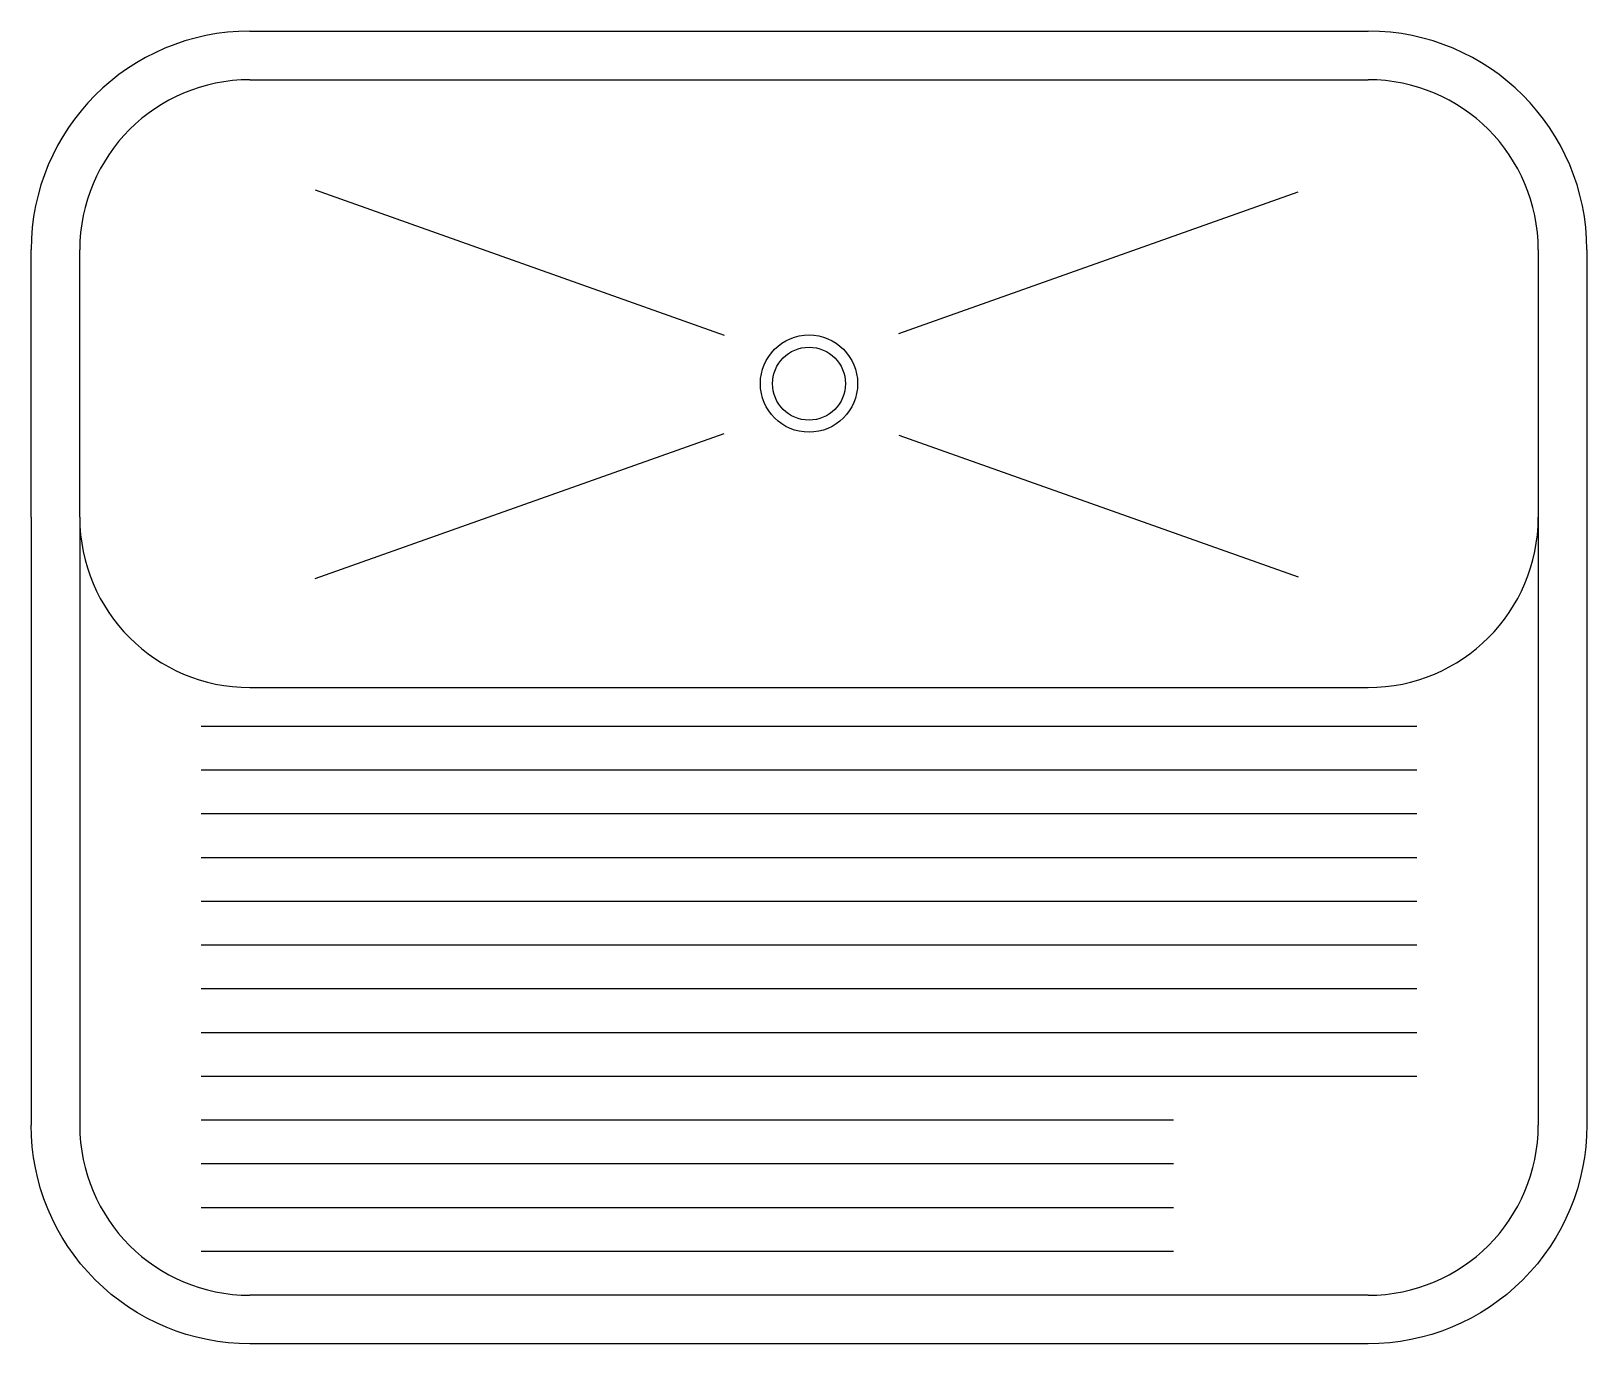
# Model space of a CAD drawing. Extents: x -0.32 to 0.32, y -0.54 to 0.
import ezdxf

# ---------------------------------------------------------------- set-up
doc = ezdxf.new("R2010")
doc.units = 0
doc.header["$MEASUREMENT"] = 0
doc.layers.add('A-PECAS', color=2, linetype='CONTINUOUS')
doc.layers.add('ESC1-50', color=1, linetype='CONTINUOUS')

msp = doc.modelspace()

# ---------------------------------------------------------------- linework, layer by layer
at = {"layer": 'A-PECAS'}
for p, q in [((-0.23, -0.02), (0.23, -0.02)), ((-0.3, -0.2), (-0.3, -0.09)), ((0.3, -0.09), (0.3, -0.2)), ((-0.3, -0.2), (-0.3, -0.45)), ((0.3, -0.2), (0.3, -0.45)), ((-0.23, -0.27), (0.23, -0.27)), ((0.25, -0.286), (-0.25, -0.286)), ((0.25, -0.322), (-0.25, -0.322)), ((0.25, -0.358), (-0.25, -0.358)), ((0.25, -0.394), (-0.25, -0.394)), ((0.25, -0.43), (-0.25, -0.43)), ((0.15, -0.466), (-0.25, -0.466)), ((0.15, -0.502), (-0.25, -0.502)), ((0.23, -0.52), (-0.23, -0.52))]:
    msp.add_line(p, q, dxfattribs=at)
msp.add_circle((0, -0.145), 0.02, dxfattribs=at)
for centre, start, end in [((-0.23, -0.09), 90, 180), ((0.23, -0.09), 0, 90), ((-0.23, -0.2), 180, 270), ((0.23, -0.2), 270, 0), ((-0.23, -0.45), 180, 270), ((0.23, -0.45), 270, 0)]:
    msp.add_arc(centre, 0.07, start, end, dxfattribs=at)
at = {"layer": 'ESC1-50'}
for p, q in [((-0.23, 0), (0.23, 0)), ((-0.20321, -0.06534), (-0.03486, -0.12504)), ((0.03696, -0.12435), (0.20124, -0.06609)), ((-0.32, -0.2), (-0.32, -0.09)), ((-0.20321, -0.22517), (-0.03486, -0.16547)), ((0.03696, -0.16622), (0.20124, -0.22448)), ((-0.32, -0.2), (-0.32, -0.45)), ((0.25, -0.304), (-0.25, -0.304)), ((0.25, -0.34), (-0.25, -0.34)), ((0.25, -0.376), (-0.25, -0.376)), ((0.25, -0.412), (-0.25, -0.412)), ((0.15, -0.448), (-0.25, -0.448)), ((0.15, -0.484), (-0.25, -0.484))]:
    msp.add_line(p, q, dxfattribs=at)
msp.add_lwpolyline([(0.32, -0.09), (0.32, -0.2), (0.32, -0.45, -0.414214), (0.23, -0.54), (-0.23, -0.54, -0.414214), (-0.32, -0.45)], format="xyb", dxfattribs=at)
msp.add_circle((0, -0.145), 0.015, dxfattribs=at)
for centre, start, end in [((-0.23, -0.09), 90, 180), ((0.23, -0.09), 0, 90)]:
    msp.add_arc(centre, 0.09, start, end, dxfattribs=at)

doc.saveas('drawing.dxf')
